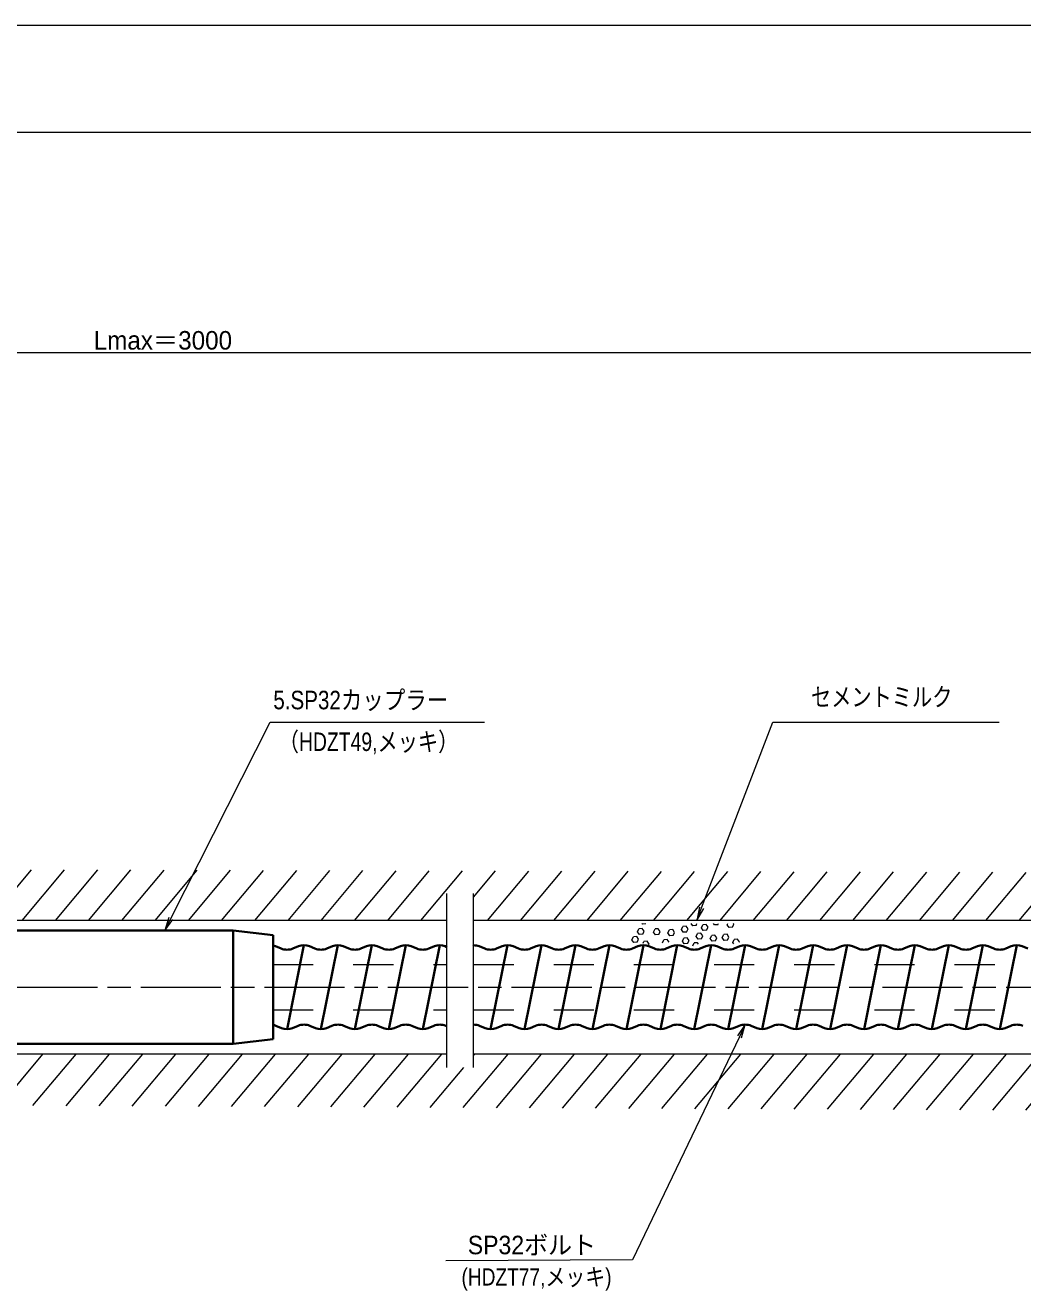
# Model space of a CAD drawing. Units: millimetres at full size, sheet at 1:2.5; details may follow other scales. Extents: x 1834 to 3514, y 1340 to 2542.
# Drawn here: x 2614.4 to 2987.6, y 2068.9 to 2542.3 of the extents above; entities that cross this region are included whole.
import ezdxf
from ezdxf.enums import TextEntityAlignment as Align

# ---------------------------------------------------------------- set-up
doc = ezdxf.new("R2010")
doc.units = ezdxf.units.MM
doc.header["$LTSCALE"] = 2.5
doc.linetypes.add('CHAIN', pattern=[18.5, 12, -1.5, 3.5, -1.5])
doc.linetypes.add('DASHED_SPACED', pattern=[12, 6, -6])
for name, color, linetype, lineweight in [('1外形線', 7, 'Continuous', 35), ('2細い実線', 3, 'Continuous', 20), ('3隠れ線', 2, 'DASHED_SPACED', 13), ('4中心線', 1, 'CHAIN', 13), ('6 寸法線', 4, 'Continuous', 13), ('7 枠・タイトル', 7, 'Continuous', 13)]:
    doc.layers.add(name, color=color, linetype=linetype, lineweight=lineweight)
doc.layers.add('9文字', color=7, linetype='Continuous')
doc.styles.add('ＭＳ Ｐゴシック', font='')
doc.styles.get('ＭＳ Ｐゴシック').set_extended_font_data('MS PGothic')
pattern_1 = [(50, (1886.321, 1385.568), (-7.29657, 6.12255), [])]

# ---------------------------------------------------------------- blocks, each defined once
blk = doc.blocks.new('open_arrow')
at = {"color": 0, "linetype": 'Continuous', "lineweight": -2}
blk.add_lwpolyline([(7.5, 1.25), (0, 0), (7.5, -1.25)], dxfattribs=at)

msp = doc.modelspace()

# ---------------------------------------------------------------- hatches: boundary and pattern name
at = {"layer": '2細い実線'}
h = msp.add_hatch(dxfattribs=at)
h.set_pattern_fill('USER', color=256, style=0, pattern_type=2)
h.set_pattern_definition(pattern_1)
h.paths.add_polyline_path([(2313.8, 2227.177), (2313.8, 2207.447), (2512.169, 2207.447), (2512.169, 2217.447), (2522.169, 2217.447), (2522.169, 2207.447), (2772.169, 2207.447), (2772.169, 2217.447), (2782.169, 2217.447), (2782.169, 2207.447), (3179.677, 2207.447), (3179.723, 2224.909)])
h = msp.add_hatch(dxfattribs=at)
h.set_pattern_fill('USER', color=256, style=0, pattern_type=2)
h.set_pattern_definition(pattern_1)
h.paths.add_polyline_path([(2522.169, 2157.447), (2522.169, 2152.447), (2512.169, 2152.447), (2512.169, 2157.447), (2313.8, 2157.447), (2313.833, 2147.232), (2323.008, 2139.533), (3179.489, 2135.52), (3179.546, 2157.447), (2782.169, 2157.447), (2782.169, 2152.447), (2772.169, 2152.447), (2772.169, 2157.447)])
h.paths.add_polyline_path([(3080.347, 2145.601), (3088.963, 2145.629), (3095.495, 2145.668), (3076.722, 2145.627)], flags=16)
h.paths.add_polyline_path([(2481.447, 2143.675), (2487.531, 2145.64), (2468.759, 2145.599)], flags=16)

# ---------------------------------------------------------------- linework, layer by layer
at = {"layer": '1外形線'}
for p, q in [((2692.169, 2203.647), (2602.169, 2203.647)), ((2692.169, 2203.647), (2707.169, 2201.947)), ((2692.169, 2203.647), (2692.169, 2161.247)), ((2707.169, 2201.947), (2707.169, 2162.947)), ((2708.027, 2197.731), (2710.124, 2196.897)), ((2718.703, 2198.117), (2712.353, 2166.777)), ((2716.679, 2197.731), (2714.582, 2196.897)), ((2720.727, 2197.731), (2722.824, 2196.897)), ((2731.403, 2198.117), (2725.053, 2166.777)), ((2729.379, 2197.731), (2727.282, 2196.897)), ((2733.427, 2197.731), (2735.524, 2196.897)), ((2744.103, 2198.117), (2737.753, 2166.777)), ((2742.079, 2197.731), (2739.982, 2196.897)), ((2746.127, 2197.731), (2748.224, 2196.897)), ((2756.803, 2198.117), (2750.453, 2166.777)), ((2754.779, 2197.731), (2752.682, 2196.897)), ((2758.827, 2197.731), (2760.924, 2196.897)), ((2769.503, 2198.117), (2763.153, 2166.777)), ((2767.479, 2197.731), (2765.382, 2196.897)), ((2771.527, 2197.731), (2772.169, 2197.476)), ((2782.203, 2198.117), (2782.169, 2197.951)), ((2784.227, 2197.731), (2786.324, 2196.897)), ((2794.903, 2198.117), (2788.553, 2166.777)), ((2792.879, 2197.731), (2790.782, 2196.897)), ((2796.927, 2197.731), (2799.024, 2196.897)), ((2807.603, 2198.117), (2801.253, 2166.777)), ((2805.579, 2197.731), (2803.482, 2196.897)), ((2809.627, 2197.731), (2811.724, 2196.897)), ((2820.303, 2198.117), (2813.953, 2166.777)), ((2818.279, 2197.731), (2816.182, 2196.897)), ((2822.327, 2197.731), (2824.424, 2196.897)), ((2833.003, 2198.117), (2826.653, 2166.777)), ((2830.979, 2197.731), (2828.882, 2196.897)), ((2835.027, 2197.731), (2837.124, 2196.897)), ((2845.703, 2198.117), (2839.353, 2166.777)), ((2843.679, 2197.731), (2841.582, 2196.897)), ((2847.727, 2197.731), (2849.824, 2196.897)), ((2858.403, 2198.117), (2852.053, 2166.777)), ((2856.379, 2197.731), (2854.282, 2196.897)), ((2860.427, 2197.731), (2862.524, 2196.897)), ((2871.103, 2198.117), (2864.753, 2166.777)), ((2869.079, 2197.731), (2866.982, 2196.897)), ((2873.127, 2197.731), (2875.224, 2196.897)), ((2883.803, 2198.117), (2877.453, 2166.777)), ((2881.779, 2197.731), (2879.682, 2196.897)), ((2885.827, 2197.731), (2887.924, 2196.897)), ((2896.503, 2198.117), (2890.153, 2166.777)), ((2894.479, 2197.731), (2892.382, 2196.897)), ((2898.527, 2197.731), (2900.624, 2196.897)), ((2909.203, 2198.117), (2902.853, 2166.777)), ((2907.179, 2197.731), (2905.082, 2196.897)), ((2911.227, 2197.731), (2913.324, 2196.897)), ((2921.903, 2198.117), (2915.553, 2166.777)), ((2919.879, 2197.731), (2917.782, 2196.897)), ((2923.927, 2197.731), (2926.024, 2196.897)), ((2934.603, 2198.117), (2928.253, 2166.777)), ((2932.579, 2197.731), (2930.482, 2196.897)), ((2936.627, 2197.731), (2938.724, 2196.897)), ((2947.303, 2198.117), (2940.953, 2166.777)), ((2945.279, 2197.731), (2943.182, 2196.897)), ((2949.327, 2197.731), (2951.424, 2196.897)), ((2960.003, 2198.117), (2953.653, 2166.777)), ((2957.979, 2197.731), (2955.882, 2196.897)), ((2962.027, 2197.731), (2964.124, 2196.897)), ((2972.703, 2198.117), (2966.353, 2166.777)), ((2970.679, 2197.731), (2968.582, 2196.897)), ((2974.727, 2197.731), (2976.824, 2196.897)), ((2985.403, 2198.117), (2979.053, 2166.777)), ((2983.379, 2197.731), (2981.282, 2196.897)), ((2987.427, 2197.731), (2989.524, 2196.897)), ((2710.329, 2167.163), (2708.232, 2167.998)), ((2714.377, 2167.163), (2716.474, 2167.998)), ((2723.029, 2167.163), (2720.932, 2167.998)), ((2727.077, 2167.163), (2729.174, 2167.998)), ((2735.729, 2167.163), (2733.632, 2167.998)), ((2739.777, 2167.163), (2741.874, 2167.998)), ((2748.429, 2167.163), (2746.332, 2167.998)), ((2752.477, 2167.163), (2754.574, 2167.998)), ((2761.129, 2167.163), (2759.032, 2167.998)), ((2765.177, 2167.163), (2767.274, 2167.998)), ((2772.169, 2167.824), (2771.732, 2167.998)), ((2786.529, 2167.163), (2784.432, 2167.998)), ((2790.577, 2167.163), (2792.674, 2167.998)), ((2799.229, 2167.163), (2797.132, 2167.998)), ((2803.277, 2167.163), (2805.374, 2167.998)), ((2811.929, 2167.163), (2809.832, 2167.998)), ((2815.977, 2167.163), (2818.074, 2167.998)), ((2824.629, 2167.163), (2822.532, 2167.998)), ((2828.677, 2167.163), (2830.774, 2167.998)), ((2837.329, 2167.163), (2835.232, 2167.998)), ((2841.377, 2167.163), (2843.474, 2167.998)), ((2850.029, 2167.163), (2847.932, 2167.998)), ((2854.077, 2167.163), (2856.174, 2167.998)), ((2862.729, 2167.163), (2860.632, 2167.998)), ((2866.777, 2167.163), (2868.874, 2167.998)), ((2875.429, 2167.163), (2873.332, 2167.998)), ((2879.477, 2167.163), (2881.574, 2167.998)), ((2888.129, 2167.163), (2886.032, 2167.998)), ((2892.177, 2167.163), (2894.274, 2167.998)), ((2900.829, 2167.163), (2898.732, 2167.998)), ((2904.877, 2167.163), (2906.974, 2167.998)), ((2913.529, 2167.163), (2911.432, 2167.998)), ((2917.577, 2167.163), (2919.674, 2167.998)), ((2926.229, 2167.163), (2924.132, 2167.998)), ((2930.277, 2167.163), (2932.374, 2167.998)), ((2938.929, 2167.163), (2936.832, 2167.998)), ((2942.977, 2167.163), (2945.074, 2167.998)), ((2951.629, 2167.163), (2949.532, 2167.998)), ((2955.677, 2167.163), (2957.774, 2167.998)), ((2964.329, 2167.163), (2962.232, 2167.998)), ((2968.377, 2167.163), (2970.474, 2167.998)), ((2977.029, 2167.163), (2974.932, 2167.998)), ((2981.077, 2167.163), (2983.174, 2167.998)), ((2692.169, 2161.247), (2602.169, 2161.247)), ((2692.169, 2161.247), (2707.169, 2162.947))]:
    msp.add_line(p, q, dxfattribs=at)
for centre, radius, start, end in [((2706.003, 2192.617), 5.5, 68.40525, 77.75627), ((2712.353, 2202.467), 6, 248.19211, 291.80789), ((2718.703, 2192.617), 5.5, 68.40525, 111.59475), ((2725.053, 2202.467), 6, 248.19211, 291.80789), ((2731.403, 2192.617), 5.5, 68.40525, 111.59475), ((2737.753, 2202.467), 6, 248.19211, 291.80789), ((2744.103, 2192.617), 5.5, 68.40525, 111.59475), ((2750.453, 2202.467), 6, 248.19211, 291.80789), ((2756.803, 2192.617), 5.5, 68.40525, 111.59475), ((2763.153, 2202.467), 6, 248.19211, 291.80789), ((2769.503, 2192.617), 5.5, 68.40525, 111.59475), ((2782.203, 2192.617), 5.5, 68.40525, 90.35107), ((2788.553, 2202.467), 6, 248.19211, 291.80789), ((2794.903, 2192.617), 5.5, 68.40525, 111.59475), ((2801.253, 2202.467), 6, 248.19211, 291.80789), ((2807.603, 2192.617), 5.5, 68.40525, 111.59475), ((2813.953, 2202.467), 6, 248.19211, 291.80789), ((2820.303, 2192.617), 5.5, 68.40525, 111.59475), ((2826.653, 2202.467), 6, 248.19211, 291.80789), ((2833.003, 2192.617), 5.5, 68.40525, 111.59475), ((2839.353, 2202.467), 6, 248.19211, 291.80789), ((2845.703, 2192.617), 5.5, 68.40525, 111.59475), ((2852.053, 2202.467), 6, 248.19211, 291.80789), ((2858.403, 2192.617), 5.5, 68.40525, 111.59475), ((2864.753, 2202.467), 6, 248.19211, 291.80789), ((2871.103, 2192.617), 5.5, 68.40525, 111.59475), ((2877.453, 2202.467), 6, 248.19211, 291.80789), ((2883.803, 2192.617), 5.5, 68.40525, 111.59475), ((2890.153, 2202.467), 6, 248.19211, 291.80789), ((2896.503, 2192.617), 5.5, 68.40525, 111.59475), ((2902.853, 2202.467), 6, 248.19211, 291.80789), ((2909.203, 2192.617), 5.5, 68.40525, 111.59475), ((2915.553, 2202.467), 6, 248.19211, 291.80789), ((2921.903, 2192.617), 5.5, 68.40525, 111.59475), ((2928.253, 2202.467), 6, 248.19211, 291.80789), ((2934.603, 2192.617), 5.5, 68.40525, 111.59475), ((2940.953, 2202.467), 6, 248.19211, 291.80789), ((2947.303, 2192.617), 5.5, 68.40525, 111.59475), ((2953.653, 2202.467), 6, 248.19211, 291.80789), ((2960.003, 2192.617), 5.5, 68.40525, 111.59475), ((2966.353, 2202.467), 6, 248.19211, 291.80789), ((2972.703, 2192.617), 5.5, 68.40525, 111.59475), ((2979.053, 2202.467), 6, 248.19211, 291.80789), ((2985.403, 2192.617), 5.5, 68.40525, 111.59475), ((2706.003, 2162.427), 6, 68.19211, 78.79043), ((2718.703, 2162.427), 6, 68.19211, 111.80789), ((2731.403, 2162.427), 6, 68.19211, 111.80789), ((2744.103, 2162.427), 6, 68.19211, 111.80789), ((2756.803, 2162.427), 6, 68.19211, 111.80789), ((2769.503, 2162.427), 6, 68.19211, 111.80789), ((2782.203, 2162.427), 6, 68.19211, 90.32181), ((2794.903, 2162.427), 6, 68.19211, 111.80789), ((2807.603, 2162.427), 6, 68.19211, 111.80789), ((2820.303, 2162.427), 6, 68.19211, 111.80789), ((2833.003, 2162.427), 6, 68.19211, 111.80789), ((2845.703, 2162.427), 6, 68.19211, 111.80789), ((2858.403, 2162.427), 6, 68.19211, 111.80789), ((2871.103, 2162.427), 6, 68.19211, 111.80789), ((2883.803, 2162.427), 6, 68.19211, 111.80789), ((2896.503, 2162.427), 6, 68.19211, 111.80789), ((2909.203, 2162.427), 6, 68.19211, 111.80789), ((2921.903, 2162.427), 6, 68.19211, 111.80789), ((2934.603, 2162.427), 6, 68.19211, 111.80789), ((2947.303, 2162.427), 6, 68.19211, 111.80789), ((2960.003, 2162.427), 6, 68.19211, 111.80789), ((2972.703, 2162.427), 6, 68.19211, 111.80789), ((2985.403, 2162.427), 6, 68.19211, 111.80789), ((2712.353, 2172.277), 5.5, 248.40525, 291.59475), ((2725.053, 2172.277), 5.5, 248.40525, 291.59475), ((2737.753, 2172.277), 5.5, 248.40525, 291.59475), ((2750.453, 2172.277), 5.5, 248.40525, 291.59475), ((2763.153, 2172.277), 5.5, 248.40525, 291.59475), ((2788.553, 2172.277), 5.5, 248.40525, 291.59475), ((2801.253, 2172.277), 5.5, 248.40525, 291.59475), ((2813.953, 2172.277), 5.5, 248.40525, 291.59475), ((2826.653, 2172.277), 5.5, 248.40525, 291.59475), ((2839.353, 2172.277), 5.5, 248.40525, 291.59475), ((2852.053, 2172.277), 5.5, 248.40525, 291.59475), ((2864.753, 2172.277), 5.5, 248.40525, 291.59475), ((2877.453, 2172.277), 5.5, 248.40525, 291.59475), ((2890.153, 2172.277), 5.5, 248.40525, 291.59475), ((2902.853, 2172.277), 5.5, 248.40525, 291.59475), ((2915.553, 2172.277), 5.5, 248.40525, 291.59475), ((2928.253, 2172.277), 5.5, 248.40525, 291.59475), ((2940.953, 2172.277), 5.5, 248.40525, 291.59475), ((2953.653, 2172.277), 5.5, 248.40525, 291.59475), ((2966.353, 2172.277), 5.5, 248.40525, 291.59475), ((2979.053, 2172.277), 5.5, 248.40525, 291.59475)]:
    msp.add_arc(centre, radius, start, end, dxfattribs=at)
at = {"layer": '2細い実線'}
for p, q in [((2772.169, 2152.447), (2772.169, 2217.447)), ((2782.169, 2152.447), (2782.169, 2217.447)), ((2772.169, 2207.447), (2522.169, 2207.447)), ((3179.677, 2207.447), (2782.169, 2207.447)), ((2845.314, 2205.979), (2845.109, 2206.271)), ((2846.559, 2206.088), (2845.314, 2205.979)), ((2864.182, 2205.456), (2863.611, 2206.271)), ((2865.427, 2205.565), (2865.756, 2206.271)), ((2872.371, 2205.713), (2871.98, 2206.271)), ((2873.616, 2205.822), (2873.825, 2206.271)), ((2877.049, 2205.783), (2877.277, 2206.271)), ((2879.011, 2204.868), (2879.539, 2206)), ((2879.539, 2206), (2879.35, 2206.271)), ((2841.428, 2200.205), (2841.956, 2201.338)), ((2843.201, 2201.447), (2841.956, 2201.338)), ((2843.918, 2200.423), (2843.201, 2201.447)), ((2843.496, 2203.148), (2844.024, 2204.281)), ((2844.213, 2202.124), (2843.496, 2203.148)), ((2845.27, 2204.39), (2844.024, 2204.281)), ((2845.458, 2202.233), (2844.213, 2202.124)), ((2845.987, 2203.366), (2845.27, 2204.39)), ((2845.458, 2202.233), (2845.987, 2203.366)), ((2849.518, 2203.079), (2850.047, 2204.212)), ((2850.235, 2202.055), (2849.518, 2203.079)), ((2851.292, 2204.321), (2850.047, 2204.212)), ((2851.481, 2202.164), (2850.235, 2202.055)), ((2852.009, 2203.297), (2851.292, 2204.321)), ((2851.481, 2202.164), (2852.009, 2203.297)), ((2854.894, 2202.734), (2855.423, 2203.867)), ((2855.611, 2201.711), (2854.894, 2202.734)), ((2856.668, 2203.976), (2855.423, 2203.867)), ((2856.856, 2201.819), (2855.611, 2201.711)), ((2857.385, 2202.952), (2856.668, 2203.976)), ((2856.856, 2201.819), (2857.385, 2202.952)), ((2859.918, 2203.996), (2860.446, 2205.129)), ((2860.635, 2202.972), (2859.918, 2203.996)), ((2861.691, 2205.238), (2860.446, 2205.129)), ((2861.88, 2203.081), (2860.635, 2202.972)), ((2862.408, 2204.214), (2861.691, 2205.238)), ((2861.88, 2203.081), (2862.408, 2204.214)), ((2865.427, 2205.565), (2864.182, 2205.456)), ((2865.449, 2201.452), (2865.977, 2202.585)), ((2866.166, 2200.429), (2865.449, 2201.452)), ((2867.222, 2202.694), (2865.977, 2202.585)), ((2867.939, 2201.67), (2867.222, 2202.694)), ((2867.389, 2204.65), (2867.917, 2205.783)), ((2868.106, 2203.626), (2867.389, 2204.65)), ((2867.411, 2200.537), (2867.939, 2201.67)), ((2869.163, 2205.892), (2867.917, 2205.783)), ((2869.351, 2203.735), (2868.106, 2203.626)), ((2869.88, 2204.868), (2869.163, 2205.892)), ((2869.351, 2203.735), (2869.88, 2204.868)), ((2870.723, 2200.685), (2871.251, 2201.818)), ((2872.497, 2201.927), (2871.251, 2201.818)), ((2873.616, 2205.822), (2872.371, 2205.713)), ((2873.214, 2200.903), (2872.497, 2201.927)), ((2875.238, 2200.99), (2875.766, 2202.123)), ((2877.011, 2202.232), (2875.766, 2202.123)), ((2877.728, 2201.208), (2877.011, 2202.232)), ((2877.766, 2204.759), (2877.049, 2205.783)), ((2877.2, 2200.075), (2877.728, 2201.208)), ((2879.011, 2204.868), (2877.766, 2204.759)), ((2842.145, 2199.181), (2841.428, 2200.205)), ((2843.39, 2199.29), (2842.145, 2199.181)), ((2843.39, 2199.29), (2843.918, 2200.423)), ((2845.625, 2198.961), (2845.88, 2199.508)), ((2847.126, 2199.617), (2845.88, 2199.508)), ((2847.843, 2198.593), (2847.126, 2199.617)), ((2847.688, 2198.261), (2847.843, 2198.593)), ((2852.823, 2199.029), (2853.352, 2200.162)), ((2854.597, 2200.271), (2853.352, 2200.162)), ((2855.314, 2199.247), (2854.597, 2200.271)), ((2860.295, 2199.683), (2860.823, 2200.816)), ((2861.012, 2198.659), (2860.295, 2199.683)), ((2862.068, 2200.924), (2860.823, 2200.816)), ((2862.257, 2198.768), (2861.012, 2198.659)), ((2862.785, 2199.901), (2862.068, 2200.924)), ((2862.257, 2198.768), (2862.785, 2199.901)), ((2864.235, 2197.886), (2864.748, 2198.986)), ((2865.993, 2199.094), (2864.748, 2198.986)), ((2866.363, 2198.566), (2865.993, 2199.094)), ((2867.411, 2200.537), (2866.166, 2200.429)), ((2871.44, 2199.661), (2870.723, 2200.685)), ((2872.685, 2199.77), (2871.44, 2199.661)), ((2872.685, 2199.77), (2873.214, 2200.903)), ((2875.955, 2199.966), (2875.238, 2200.99)), ((2877.2, 2200.075), (2875.955, 2199.966)), ((2879.162, 2199.16), (2879.691, 2200.293)), ((2879.507, 2198.668), (2879.162, 2199.16)), ((2880.936, 2200.402), (2879.691, 2200.293)), ((2881.653, 2199.378), (2880.936, 2200.402)), ((2881.588, 2199.24), (2881.653, 2199.378)), ((2772.169, 2157.447), (2522.169, 2157.447)), ((3179.546, 2157.447), (2782.169, 2157.447))]:
    msp.add_line(p, q, dxfattribs=at)
at = {"layer": '3隠れ線'}
for p, q in [((2707.169, 2190.947), (2772.169, 2190.947)), ((2782.169, 2190.947), (3111.169, 2190.947)), ((2707.169, 2173.947), (2772.169, 2173.947)), ((2782.169, 2173.947), (3111.169, 2173.947))]:
    msp.add_line(p, q, dxfattribs=at)
at = {"layer": '4中心線'}
msp.add_line((2195.14, 2182.447), (3188.636, 2182.447), dxfattribs=at)
at = {"layer": '6 寸法線'}
msp.add_line((2175.645, 2419.934), (3156.169, 2419.934), dxfattribs=at)
for points in [[(2666.605, 2203.647), (2668.863, 2208.109), (2706.045, 2281.602), (2786.296, 2281.602)], [(2865.687, 2207.447), (2867.482, 2212.114), (2894.2, 2281.602), (2978.859, 2281.602)], [(2883.803, 2168.427), (2881.638, 2163.92), (2841.568, 2080.484), (2771.798, 2080.048)]]:
    msp.add_lwpolyline(points, dxfattribs=at)
at = {"layer": '7 枠・タイトル'}
for p, q in [((1833.816, 2542.277), (3513.816, 2542.277)), ((1873.816, 2502.277), (3473.816, 2502.277))]:
    msp.add_line(p, q, dxfattribs=at)

# ---------------------------------------------------------------- block references
at = {"layer": '6 寸法線', "xscale": 0.667, "yscale": 0.667}
for p, rotation in [((2865.687, 2207.447), 69), ((2666.605, 2203.647), 63.2), ((2883.803, 2168.427), 244.3)]:
    msp.add_blockref('open_arrow', p, dxfattribs=dict(at, rotation=rotation))

# ---------------------------------------------------------------- texts
at = {"layer": '6 寸法線', "style": 'ＭＳ Ｐゴシック'}
msp.add_text('Lmax＝3000', height=6.928, dxfattribs=at).set_placement((2665.907, 2424.434), align=Align.MIDDLE_CENTER)
at = {"layer": '9文字', "style": 'ＭＳ Ｐゴシック'}
for s, width, p in [('5.SP32カップラー', 0.85, (2707.23, 2284.325)), ('（HDZT49,メッキ）', 0.8, (2709.249, 2268.721))]:
    msp.add_text(s, height=6.928, dxfattribs=dict(at, width=width)).set_placement(p, align=Align.BOTTOM_LEFT)
for s, height, width, p in [('セメントミルク', 6.928, 0.8, (2934.873, 2291.017)), ('(HDZT77,メッキ)', 6.433, 0.85, (2805.713, 2074.056))]:
    msp.add_text(s, height=height, dxfattribs=dict(at, width=width)).set_placement(p, align=Align.MIDDLE_CENTER)
at = {"layer": '9文字', "style": 'ＭＳ Ｐゴシック', "width": 0.95}
msp.add_text('SP32ボルト', height=6.928, dxfattribs=at).set_placement((2827.99, 2085.998), align=Align.MIDDLE_RIGHT)

doc.saveas('drawing.dxf')
